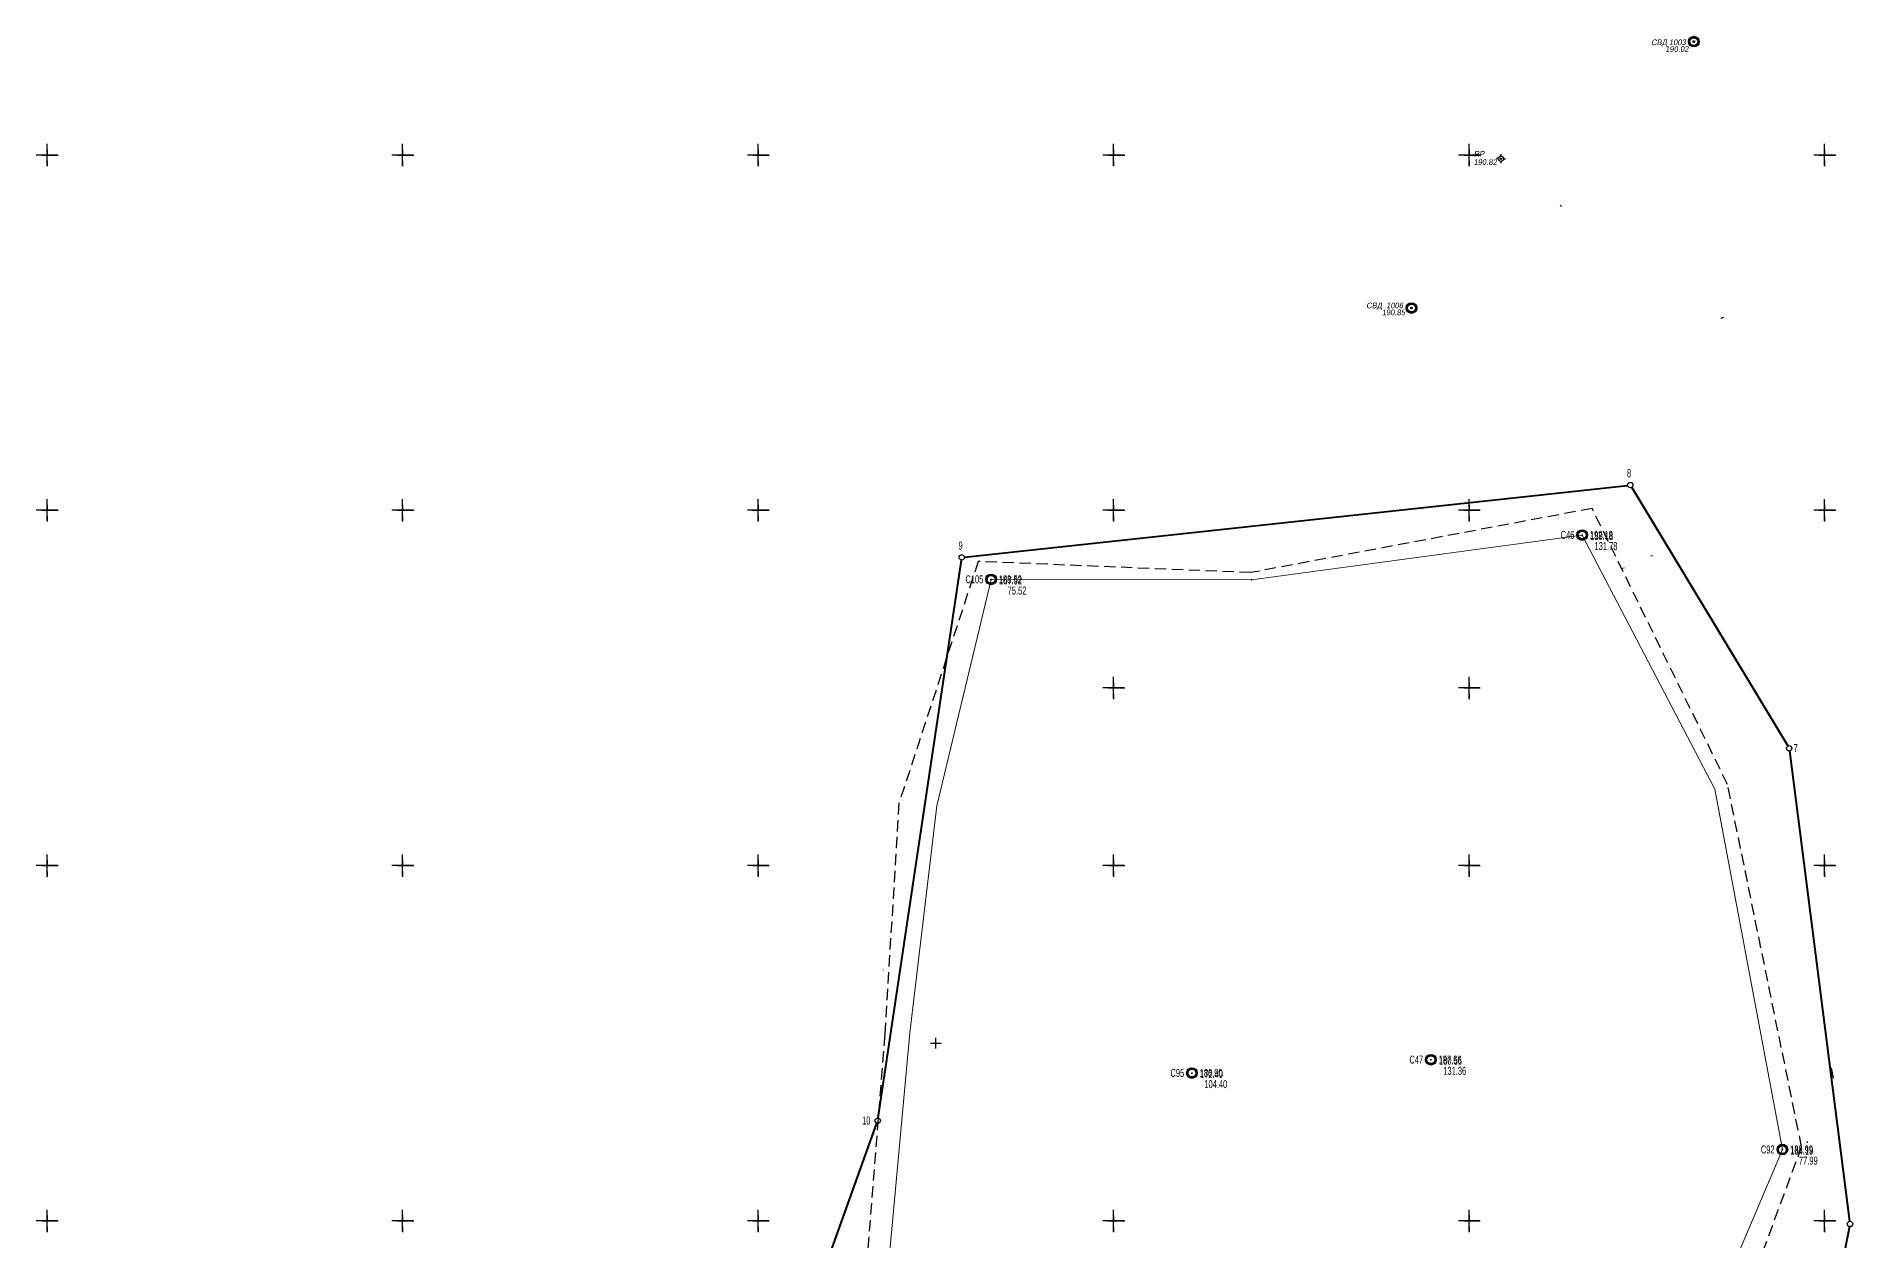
# Model space of a CAD drawing. Header units: millimetres. Extents: x 3232994 to 6468300, y 5635141 to 11269398.
# Drawn here: x 3232994 to 3234016, y 5635789 to 5636467 of the extents above; entities that cross this region are included whole.
import ezdxf
from ezdxf.enums import TextEntityAlignment as Align

# ---------------------------------------------------------------- set-up
doc = ezdxf.new("R2010")
doc.units = ezdxf.units.MM
doc.header["$LTSCALE"] = 2
doc.header["$PDMODE"] = 32
doc.header["$PDSIZE"] = 0.3
doc.linetypes.add('HIDDEN2', pattern=[4.762499999999999, 3.175, -1.5875])
for name, color, linetype in [('LINE_OBJ', 7, 'Continuous'), ('POINT_OBJ', 7, 'Continuous'), ('REGION_OBJ', 7, 'Continuous'), ('ВЫСОТЫ', 7, 'Continuous'), ('Гірничий відвід', 7, 'Continuous'), ('ИМЕНА', 7, 'Continuous'), ('К_РЕЛЬЕФ', 7, 'Continuous'), ('Контур запасів', 7, 'Continuous'), ('кресты', 7, 'Continuous'), ('нвскр.бровка', 7, 'Continuous'), ('ОШИБКИ', 7, 'Continuous'), ('ПИКЕТЫ', 7, 'Continuous'), ('ПРОМЫШЛЕННЫЕ', 7, 'Continuous'), ('ПУНКТЫ', 7, 'Continuous'), ('РЕЛЬЕФ', 7, 'Continuous'), ('ТОКА_СТ', 1, 'Continuous')]:
    doc.layers.add(name, color=color, linetype=linetype)
doc.styles.add('grad', font='grad.shx')
doc.styles.add('universw', font='universw.shx', dxfattribs={"oblique": 10})
doc.styles.add('user', font='symeteo.shx', dxfattribs={"height": 2.5})

# ---------------------------------------------------------------- blocks, each defined once
blk = doc.blocks.new('piket')
at = {"layer": 'ПИКЕТЫ', "linetype": 'Continuous'}
h = blk.add_hatch(color=7, dxfattribs=at)
edge = h.paths.add_edge_path()
edge.add_arc((0, 0), 0.3, 0, 360)
at = {"layer": 'ПИКЕТЫ', "color": 7, "linetype": 'Continuous'}
blk.add_circle((0, 0), 0.3, dxfattribs=at)
at = {"layer": 'ВЫСОТЫ', "style": 'universw', "oblique": 6}
blk.add_attdef('H', (1.878690616227686, -0.2266669999808073), '', height=2, dxfattribs=at)
at = {"layer": 'ИМЕНА', "style": 'universw', "oblique": 10}
blk.add_attdef('NAME', text='', height=2, dxfattribs=at).set_placement((0, 2.372062510810792), align=Align.CENTER)
at = {"layer": 'ТОКА_СТ', "style": 'universw', "oblique": 6, "flags": 1}
blk.add_attdef('POINT', text='', height=2, dxfattribs=at).set_placement((0, -2.787347676232457), align=Align.CENTER)
blk = doc.blocks.new('89_1')
h = blk.add_hatch(color=256)
h.paths.add_polyline_path([(-1.5, 0, 1), (1.5, 0, 1)])
h.paths.add_polyline_path([(1.1, 0, -1), (-1.1, 0, -1)], flags=16)
h.paths.add_polyline_path([(0.06219509384926566, 0, -1), (-0.06219509384926566, 0, -1)], flags=0)
for radius in [1.5, 1.1, 0.06219509384926566]:
    blk.add_circle((0, 0), radius)
at = {"color": 7, "linetype": 'Continuous', "style": 'user', "flags": 8}
blk.add_attdef('ddddd', (2.533005898833453, -1.136397414355253), '', height=2.5, dxfattribs=at)
at = {"color": 7, "linetype": 'Continuous', "style": 'grad', "oblique": 10, "width": 0.7}
for tag, p in [('P37', (6.481768247015047, 0.1634773770626978)), ('P4', (6.45010695508315, -2.939076767124341))]:
    blk.add_attdef(tag, text='', height=2.5, dxfattribs=at).set_placement(p, align=Align.CENTER)
blk = doc.blocks.new('5_1')
at = {"linetype": 'Continuous'}
h = blk.add_hatch(color=7, dxfattribs=at)
edge = h.paths.add_edge_path()
edge.add_arc((0, 0), 0.0587597610191859, 0, 360)
at = {"color": 7, "linetype": 'Continuous'}
for p, q in [((-0.75, 0), (-1.25, 0)), ((0, 0.75), (0, 1.25)), ((0.75, 0), (1.25, 0)), ((0, -0.75), (0, -1.25))]:
    blk.add_line(p, q, dxfattribs=at)
for radius in [0.75, 0.0587597610191859]:
    blk.add_circle((0, 0), radius, dxfattribs=at)
at = {"color": 7, "linetype": 'Continuous', "style": 'grad', "oblique": 10, "width": 0.7}
blk.add_attdef('P37', text='', height=2.5, dxfattribs=at).set_placement((-2, 0), align=Align.MIDDLE_RIGHT)
at = {"color": 7, "linetype": 'Continuous', "style": 'user', "flags": 8}
blk.add_attdef('ddddd', text='', height=2.5, dxfattribs=at).set_placement((2, 0), align=Align.MIDDLE_LEFT)
at = {"color": 7, "linetype": 'Continuous', "style": 'grad', "oblique": 10, "width": 0.7}
blk.add_attdef('P4', (2, 0.7), '', height=2.5, dxfattribs=at)
blk.add_attdef('P69', text='', height=2.5, dxfattribs=at).set_placement((2, -0.7), align=Align.TOP_LEFT)
blk = doc.blocks.new('POINTINV')
at = {"layer": 'ПУНКТЫ', "color": 0, "linetype": 'Continuous'}
blk.add_point((0, 0), dxfattribs=at)
at = {"layer": 'ВЫСОТЫ', "color": 0, "style": 'grad', "width": 0.7}
blk.add_attdef('POINT_H', (1.6, -0.8), '', height=1.65, dxfattribs=at)
at = {"layer": 'ИМЕНА', "color": 0, "style": 'grad', "width": 0.7}
blk.add_attdef('POINT_NAM', text='', height=1.65, dxfattribs=at).set_placement((-1.6, -0.8), align=Align.RIGHT)
at = {"layer": 'ОШИБКИ', "color": 0, "linetype": 'Continuous', "style": 'grad', "width": 0.7, "flags": 1}
blk.add_attdef('POINT_MX', text='', height=1.65, dxfattribs=at).set_placement((-4.2077, 4.453385), align=Align.RIGHT)
blk.add_attdef('POINT_MY', (2.8923, 4.253385), '', height=1.65, dxfattribs=at)

msp = doc.modelspace()

# ---------------------------------------------------------------- hatches: boundary and pattern name
at = {"layer": 'ПИКЕТЫ', "linetype": 'Continuous'}
h = msp.add_hatch(color=7, dxfattribs=at)
edge = h.paths.add_edge_path()
edge.add_arc((3233990.291258418, 5635844.379470834), 0.48, 0, 360)

# ---------------------------------------------------------------- linework, layer by layer
at = {"color": 2, "linetype": 'HIDDEN2'}
msp.add_lwpolyline([(3233602.375648825, 5635231.021410869), (3233766.66577552, 5635200.8624151), (3233779.211302971, 5635204.655408761), (3233787.47167013, 5635209.706130807), (3233795.1493393, 5635216.019922859), (3233804.272374034, 5635226.085088466), (3233869.012179798, 5635336.621853119), (3233896.094089394, 5635420.272475644), (3233922.338257739, 5635666.601840856), (3233987.105051456, 5635841.68919779), (3233945.425091658, 5636045.669291609), (3233869.24410299, 5636201.063403237), (3233677.161131218, 5636164.927100517), (3233523.852669416, 5636171.205318596), (3233479.299935165, 5636035.139182699), (3233471.270768696, 5635904.960177145), (3233461.688583841, 5635783.25453514), (3233459.871129666, 5635761.663494068)], dxfattribs=at)
at = {"layer": 'LINE_OBJ', "color": 6, "linetype": 'Continuous', "flags": 128}
msp.add_lwpolyline([(3233470.545645579, 5635941.170548193), (3233470.712654894, 5635941.266238465)], dxfattribs=at)
at = {"layer": 'POINT_OBJ', "color": 7, "linetype": 'Continuous'}
for p in [(3233817.93, 5636397.93, 190.82), (3233677.57, 5636160.94)]:
    msp.add_point(p, dxfattribs=at)
at = {"layer": 'REGION_OBJ', "color": 30, "linetype": 'Continuous'}
msp.add_lwpolyline([(3233996.39, 5635958.93), (3233996.39, 5635958.93)], dxfattribs=at)
at = {"layer": 'Гірничий відвід', "color": 7, "linetype": 'Continuous', "lineweight": 40}
for points in [[(3233516.125845063, 5636173.669123271), (3233889.219154937, 5636214.051876728)], [(3233891.495270988, 5636212.923993001), (3233979.315729012, 5636067.359006999)], [(3233467.603274796, 5635857.97146214), (3233514.40592283, 5636172.016863926)], [(3233980.284941086, 5636064.57455519), (3234014.116058914, 5635799.787444809)], [(3233289.931168297, 5635360.717728982), (3233466.872831703, 5635855.060271019)], [(3234014.013981507, 5635796.815175939), (3233939.732279249, 5635422.179139169)]]:
    msp.add_lwpolyline(points, dxfattribs=at)
at = {"layer": 'ИМЕНА', "color": 7}
msp.add_circle((3233467.381, 5635856.48), 1.507934149330483, dxfattribs=at)
at = {"layer": 'К_РЕЛЬЕФ', "color": 30, "linetype": 'Continuous', "flags": 128}
msp.add_lwpolyline([(3234003.672352055, 5635886.192994997), (3234004.755275079, 5635880.378097427)], dxfattribs=at)
at = {"layer": 'Контур запасів', "color": 5, "lineweight": 15}
for points in [[(3233358.467378192, 5635271.450762753), (3233358.82819023, 5635380.033725357), (3233406.88317959, 5635492.016476116), (3233445.079300258, 5635643.62685739), (3233474.096214982, 5635783.183553406), (3233485.442681569, 5635905.91316383), (3233500.559733836, 5636033.67686909), (3233531.115459663, 5636161.136550733), (3233677.57, 5636160.94), (3233863.616122911, 5636186.104652562), (3233938.344098662, 5636043.123616498)], [(3233938.344098662, 5636043.123616498), (3233976.254037353, 5635840.160218571), (3233904.726878095, 5635671.584013218)]]:
    msp.add_lwpolyline(points, dxfattribs=at)
at = {"layer": 'кресты'}
for p, q in [((3233000, 5636400), (3232993.992012929, 5636400.000916348)), ((3232999.999083652, 5636393.992012929), (3233000, 5636400)), ((3232999.999982631, 5636400.31761435), (3233000.000898979, 5636406.325601421)), ((3233006.007987071, 5636399.999083652), (3233000, 5636400)), ((3233200, 5636400), (3233193.992012929, 5636400.000916348)), ((3233199.999083652, 5636393.992012929), (3233200, 5636400)), ((3233199.999982631, 5636400.31761435), (3233200.000898979, 5636406.325601421)), ((3233206.007987071, 5636399.999083652), (3233200, 5636400)), ((3233400, 5636400), (3233393.992012929, 5636400.000916348)), ((3233399.999083652, 5636393.992012929), (3233400, 5636400)), ((3233399.999982631, 5636400.31761435), (3233400.000898979, 5636406.325601421)), ((3233406.007987071, 5636399.999083652), (3233400, 5636400)), ((3233600, 5636400), (3233593.992012929, 5636400.000916348)), ((3233599.999083652, 5636393.992012929), (3233600, 5636400)), ((3233599.999982631, 5636400.31761435), (3233600.000898979, 5636406.325601421)), ((3233606.007987071, 5636399.999083652), (3233600, 5636400)), ((3233800, 5636400), (3233793.992012929, 5636400.000916348)), ((3233799.999083652, 5636393.992012929), (3233800, 5636400)), ((3233799.999982631, 5636400.31761435), (3233800.000898979, 5636406.325601421)), ((3233806.007987071, 5636399.999083652), (3233800, 5636400)), ((3234000, 5636400), (3233993.992012929, 5636400.000916348)), ((3233999.999083652, 5636393.992012929), (3234000, 5636400)), ((3233999.999982631, 5636400.31761435), (3234000.000898979, 5636406.325601421)), ((3234006.007987071, 5636399.999083652), (3234000, 5636400)), ((3232999.999982631, 5636200.31761435), (3233000.000898979, 5636206.325601421)), ((3233199.999982631, 5636200.31761435), (3233200.000898979, 5636206.325601421)), ((3233399.999982631, 5636200.31761435), (3233400.000898979, 5636206.325601421)), ((3233599.999982631, 5636200.31761435), (3233600.000898979, 5636206.325601421)), ((3233799.999982631, 5636200.31761435), (3233800.000898979, 5636206.325601421)), ((3233999.999982631, 5636200.31761435), (3234000.000898979, 5636206.325601421)), ((3233000, 5636200), (3232993.992012929, 5636200.000916348)), ((3232999.999083652, 5636193.992012929), (3233000, 5636200)), ((3233006.007987071, 5636199.999083652), (3233000, 5636200)), ((3233200, 5636200), (3233193.992012929, 5636200.000916348)), ((3233199.999083652, 5636193.992012929), (3233200, 5636200)), ((3233206.007987071, 5636199.999083652), (3233200, 5636200)), ((3233400, 5636200), (3233393.992012929, 5636200.000916348)), ((3233399.999083652, 5636193.992012929), (3233400, 5636200)), ((3233406.007987071, 5636199.999083652), (3233400, 5636200)), ((3233600, 5636200), (3233593.992012929, 5636200.000916348)), ((3233599.999083652, 5636193.992012929), (3233600, 5636200)), ((3233606.007987071, 5636199.999083652), (3233600, 5636200)), ((3233800, 5636200), (3233793.992012929, 5636200.000916348)), ((3233799.999083652, 5636193.992012929), (3233800, 5636200)), ((3233806.007987071, 5636199.999083652), (3233800, 5636200)), ((3234000, 5636200), (3233993.992012929, 5636200.000916348)), ((3233999.999083652, 5636193.992012929), (3234000, 5636200)), ((3234006.007987071, 5636199.999083652), (3234000, 5636200)), ((3233599.999982631, 5636100.31761435), (3233600.000898979, 5636106.325601421)), ((3233799.999982631, 5636100.31761435), (3233800.000898979, 5636106.325601421)), ((3233600, 5636100), (3233593.992012929, 5636100.000916348)), ((3233599.999083652, 5636093.992012929), (3233600, 5636100)), ((3233606.007987071, 5636099.999083652), (3233600, 5636100)), ((3233800, 5636100), (3233793.992012929, 5636100.000916348)), ((3233799.999083652, 5636093.992012929), (3233800, 5636100)), ((3233806.007987071, 5636099.999083652), (3233800, 5636100)), ((3233000, 5636000), (3232993.992012929, 5636000.000916348)), ((3232999.999083652, 5635993.992012929), (3233000, 5636000)), ((3232999.999982631, 5636000.31761435), (3233000.000898979, 5636006.325601421)), ((3233006.007987071, 5635999.999083652), (3233000, 5636000)), ((3233200, 5636000), (3233193.992012929, 5636000.000916348)), ((3233199.999083652, 5635993.992012929), (3233200, 5636000)), ((3233199.999982631, 5636000.31761435), (3233200.000898979, 5636006.325601421)), ((3233206.007987071, 5635999.999083652), (3233200, 5636000)), ((3233400, 5636000), (3233393.992012929, 5636000.000916348)), ((3233399.999083652, 5635993.992012929), (3233400, 5636000)), ((3233399.999982631, 5636000.31761435), (3233400.000898979, 5636006.325601421)), ((3233406.007987071, 5635999.999083652), (3233400, 5636000)), ((3233600, 5636000), (3233593.992012929, 5636000.000916348)), ((3233599.999083652, 5635993.992012929), (3233600, 5636000)), ((3233599.999982631, 5636000.31761435), (3233600.000898979, 5636006.325601421)), ((3233606.007987071, 5635999.999083652), (3233600, 5636000)), ((3233800, 5636000), (3233793.992012929, 5636000.000916348)), ((3233799.999083652, 5635993.992012929), (3233800, 5636000)), ((3233799.999982631, 5636000.31761435), (3233800.000898979, 5636006.325601421)), ((3233806.007987071, 5635999.999083652), (3233800, 5636000)), ((3234000, 5636000), (3233993.992012929, 5636000.000916348)), ((3233999.999083652, 5635993.992012929), (3234000, 5636000)), ((3233999.999982631, 5636000.31761435), (3234000.000898979, 5636006.325601421)), ((3234006.007987071, 5635999.999083652), (3234000, 5636000)), ((3232999.999982631, 5635800.31761435), (3233000.000898979, 5635806.325601421)), ((3233199.999982631, 5635800.31761435), (3233200.000898979, 5635806.325601421)), ((3233399.999982631, 5635800.31761435), (3233400.000898979, 5635806.325601421)), ((3233599.999982631, 5635800.31761435), (3233600.000898979, 5635806.325601421)), ((3233799.999982631, 5635800.31761435), (3233800.000898979, 5635806.325601421)), ((3233999.999982631, 5635800.31761435), (3234000.000898979, 5635806.325601421)), ((3233000, 5635800), (3232993.992012929, 5635800.000916348)), ((3232999.999083652, 5635793.992012929), (3233000, 5635800)), ((3233006.007987071, 5635799.999083652), (3233000, 5635800)), ((3233200, 5635800), (3233193.992012929, 5635800.000916348)), ((3233199.999083652, 5635793.992012929), (3233200, 5635800)), ((3233206.007987071, 5635799.999083652), (3233200, 5635800)), ((3233400, 5635800), (3233393.992012929, 5635800.000916348)), ((3233399.999083652, 5635793.992012929), (3233400, 5635800)), ((3233406.007987071, 5635799.999083652), (3233400, 5635800)), ((3233600, 5635800), (3233593.992012929, 5635800.000916348)), ((3233599.999083652, 5635793.992012929), (3233600, 5635800)), ((3233606.007987071, 5635799.999083652), (3233600, 5635800)), ((3233800, 5635800), (3233793.992012929, 5635800.000916348)), ((3233799.999083652, 5635793.992012929), (3233800, 5635800)), ((3233806.007987071, 5635799.999083652), (3233800, 5635800)), ((3234000, 5635800), (3233993.992012929, 5635800.000916348)), ((3233999.999083652, 5635793.992012929), (3234000, 5635800)), ((3234006.007987071, 5635799.999083652), (3234000, 5635800))]:
    msp.add_line(p, q, dxfattribs=at)
at = {"layer": 'кресты', "color": 7, "linetype": 'Continuous'}
for p, q in [((3232997, 5636400), (3233003, 5636400)), ((3232997, 5636400), (3233000, 5636400)), ((3233000, 5636397), (3233000, 5636403)), ((3233000, 5636397), (3233000, 5636403)), ((3233000, 5636403), (3233000, 5636400)), ((3233000, 5636400), (3233003, 5636400)), ((3233003.325601422, 5636399.999101021), (3233006.325601422, 5636399.999101021)), ((3233197, 5636400), (3233203, 5636400)), ((3233197, 5636400), (3233203, 5636400)), ((3233197, 5636400), (3233200, 5636400)), ((3233200, 5636397), (3233200, 5636403)), ((3233200, 5636397), (3233200, 5636403)), ((3233200, 5636403), (3233200, 5636400)), ((3233203.325601422, 5636399.999101021), (3233206.325601422, 5636399.999101021)), ((3233397, 5636400), (3233403, 5636400)), ((3233397, 5636400), (3233403, 5636400)), ((3233397, 5636400), (3233400, 5636400)), ((3233400, 5636397), (3233400, 5636403)), ((3233400, 5636397), (3233400, 5636403)), ((3233400, 5636403), (3233400, 5636400)), ((3233403.325601422, 5636399.999101021), (3233406.325601422, 5636399.999101021)), ((3233597, 5636400), (3233603, 5636400)), ((3233597, 5636400), (3233603, 5636400)), ((3233597, 5636400), (3233600, 5636400)), ((3233600, 5636397), (3233600, 5636403)), ((3233600, 5636397), (3233600, 5636403)), ((3233600, 5636403), (3233600, 5636400)), ((3233603.325601422, 5636399.999101021), (3233606.325601422, 5636399.999101021)), ((3233797, 5636400), (3233803, 5636400)), ((3233797, 5636400), (3233803, 5636400)), ((3233797, 5636400), (3233800, 5636400)), ((3233800, 5636397), (3233800, 5636403)), ((3233800, 5636397), (3233800, 5636403)), ((3233800, 5636403), (3233800, 5636400)), ((3233803.325601422, 5636399.999101021), (3233806.325601422, 5636399.999101021)), ((3233997, 5636400), (3234003, 5636400)), ((3233997, 5636400), (3234003, 5636400)), ((3233997, 5636400), (3234000, 5636400)), ((3234000, 5636397), (3234000, 5636403)), ((3234000, 5636403), (3234000, 5636400)), ((3234003.325601422, 5636399.999101021), (3234006.325601422, 5636399.999101021)), ((3232999.999101021, 5636396.674398579), (3232999.999101021, 5636393.674398579)), ((3233199.999101021, 5636396.674398579), (3233199.999101021, 5636393.674398579)), ((3233399.999101021, 5636396.674398579), (3233399.999101021, 5636393.674398579)), ((3233599.999101021, 5636396.674398579), (3233599.999101021, 5636393.674398579)), ((3233799.999101021, 5636396.674398579), (3233799.999101021, 5636393.674398579)), ((3233999.999101021, 5636396.674398579), (3233999.999101021, 5636393.674398579)), ((3232997, 5636200), (3233003, 5636200)), ((3232997, 5636200), (3233000, 5636200)), ((3232999.999101021, 5636196.674398579), (3232999.999101021, 5636193.674398579)), ((3233000, 5636197), (3233000, 5636203)), ((3233000, 5636197), (3233000, 5636203)), ((3233000, 5636203), (3233000, 5636200)), ((3233000, 5636200), (3233003, 5636200)), ((3233003.325601422, 5636199.999101021), (3233006.325601422, 5636199.999101021)), ((3233197, 5636200), (3233203, 5636200)), ((3233197, 5636200), (3233203, 5636200)), ((3233197, 5636200), (3233200, 5636200)), ((3233199.999101021, 5636196.674398579), (3233199.999101021, 5636193.674398579)), ((3233200, 5636197), (3233200, 5636203)), ((3233200, 5636197), (3233200, 5636203)), ((3233200, 5636203), (3233200, 5636200)), ((3233203.325601422, 5636199.999101021), (3233206.325601422, 5636199.999101021)), ((3233397, 5636200), (3233403, 5636200)), ((3233397, 5636200), (3233403, 5636200)), ((3233397, 5636200), (3233400, 5636200)), ((3233399.999101021, 5636196.674398579), (3233399.999101021, 5636193.674398579)), ((3233400, 5636197), (3233400, 5636203)), ((3233400, 5636197), (3233400, 5636203)), ((3233400, 5636203), (3233400, 5636200)), ((3233403.325601422, 5636199.999101021), (3233406.325601422, 5636199.999101021)), ((3233597, 5636200), (3233603, 5636200)), ((3233597, 5636200), (3233603, 5636200)), ((3233597, 5636200), (3233600, 5636200)), ((3233599.999101021, 5636196.674398579), (3233599.999101021, 5636193.674398579)), ((3233600, 5636197), (3233600, 5636203)), ((3233600, 5636197), (3233600, 5636203)), ((3233600, 5636203), (3233600, 5636200)), ((3233603.325601422, 5636199.999101021), (3233606.325601422, 5636199.999101021)), ((3233797, 5636200), (3233803, 5636200)), ((3233797, 5636200), (3233800, 5636200)), ((3233799.999101021, 5636196.674398579), (3233799.999101021, 5636193.674398579)), ((3233800, 5636197), (3233800, 5636203)), ((3233800, 5636203), (3233800, 5636200)), ((3233803.325601422, 5636199.999101021), (3233806.325601422, 5636199.999101021)), ((3233997, 5636200), (3234003, 5636200)), ((3233997, 5636200), (3234003, 5636200)), ((3233997, 5636200), (3234000, 5636200)), ((3233999.999101021, 5636196.674398579), (3233999.999101021, 5636193.674398579)), ((3234000, 5636197), (3234000, 5636203)), ((3234000, 5636197), (3234000, 5636203)), ((3234000, 5636203), (3234000, 5636200)), ((3234003.325601422, 5636199.999101021), (3234006.325601422, 5636199.999101021)), ((3233600, 5636097), (3233600, 5636103)), ((3233600, 5636097), (3233600, 5636103)), ((3233600, 5636103), (3233600, 5636100)), ((3233800, 5636097), (3233800, 5636103)), ((3233800, 5636103), (3233800, 5636100)), ((3233597, 5636100), (3233603, 5636100)), ((3233597, 5636100), (3233603, 5636100)), ((3233597, 5636100), (3233600, 5636100)), ((3233599.999101021, 5636096.674398579), (3233599.999101021, 5636093.674398579)), ((3233603.325601422, 5636099.999101021), (3233606.325601422, 5636099.999101021)), ((3233797, 5636100), (3233803, 5636100)), ((3233797, 5636100), (3233800, 5636100)), ((3233799.999101021, 5636096.674398579), (3233799.999101021, 5636093.674398579)), ((3233803.325601422, 5636099.999101021), (3233806.325601422, 5636099.999101021)), ((3232997, 5636000), (3233003, 5636000)), ((3232997, 5636000), (3233000, 5636000)), ((3233000, 5635997), (3233000, 5636003)), ((3233000, 5635997), (3233000, 5636003)), ((3233000, 5636003), (3233000, 5636000)), ((3233000, 5636000), (3233003, 5636000)), ((3233003.325601422, 5635999.999101021), (3233006.325601422, 5635999.999101021)), ((3233197, 5636000), (3233203, 5636000)), ((3233197, 5636000), (3233203, 5636000)), ((3233197, 5636000), (3233200, 5636000)), ((3233200, 5635997), (3233200, 5636003)), ((3233200, 5635997), (3233200, 5636003)), ((3233200, 5636003), (3233200, 5636000)), ((3233203.325601422, 5635999.999101021), (3233206.325601422, 5635999.999101021)), ((3233397, 5636000), (3233403, 5636000)), ((3233397, 5636000), (3233403, 5636000)), ((3233397, 5636000), (3233400, 5636000)), ((3233400, 5635997), (3233400, 5636003)), ((3233400, 5635997), (3233400, 5636003)), ((3233400, 5636003), (3233400, 5636000)), ((3233403.325601422, 5635999.999101021), (3233406.325601422, 5635999.999101021)), ((3233597, 5636000), (3233603, 5636000)), ((3233597, 5636000), (3233603, 5636000)), ((3233597, 5636000), (3233600, 5636000)), ((3233600, 5635997), (3233600, 5636003)), ((3233600, 5635997), (3233600, 5636003)), ((3233600, 5636003), (3233600, 5636000)), ((3233603.325601422, 5635999.999101021), (3233606.325601422, 5635999.999101021)), ((3233797, 5636000), (3233803, 5636000)), ((3233797, 5636000), (3233803, 5636000)), ((3233797, 5636000), (3233800, 5636000)), ((3233800, 5635997), (3233800, 5636003)), ((3233800, 5635997), (3233800, 5636003)), ((3233800, 5636003), (3233800, 5636000)), ((3233803.325601422, 5635999.999101021), (3233806.325601422, 5635999.999101021)), ((3233997, 5636000), (3234003, 5636000)), ((3233997, 5636000), (3234003, 5636000)), ((3233997, 5636000), (3234000, 5636000)), ((3234000, 5635997), (3234000, 5636003)), ((3234000, 5635997), (3234000, 5636003)), ((3234000, 5636003), (3234000, 5636000)), ((3234003.325601422, 5635999.999101021), (3234006.325601422, 5635999.999101021)), ((3232999.999101021, 5635996.674398579), (3232999.999101021, 5635993.674398579)), ((3233199.999101021, 5635996.674398579), (3233199.999101021, 5635993.674398579)), ((3233399.999101021, 5635996.674398579), (3233399.999101021, 5635993.674398579)), ((3233599.999101021, 5635996.674398579), (3233599.999101021, 5635993.674398579)), ((3233799.999101021, 5635996.674398579), (3233799.999101021, 5635993.674398579)), ((3233999.999101021, 5635996.674398579), (3233999.999101021, 5635993.674398579)), ((3232997, 5635800), (3233003, 5635800)), ((3232997, 5635800), (3233000, 5635800)), ((3232999.999101021, 5635796.674398579), (3232999.999101021, 5635793.674398579)), ((3233000, 5635797), (3233000, 5635803)), ((3233000, 5635797), (3233000, 5635803)), ((3233000, 5635803), (3233000, 5635800)), ((3233000, 5635800), (3233003, 5635800)), ((3233003.325601422, 5635799.999101021), (3233006.325601422, 5635799.999101021)), ((3233197, 5635800), (3233203, 5635800)), ((3233197, 5635800), (3233203, 5635800)), ((3233197, 5635800), (3233200, 5635800)), ((3233199.999101021, 5635796.674398579), (3233199.999101021, 5635793.674398579)), ((3233200, 5635797), (3233200, 5635803)), ((3233200, 5635797), (3233200, 5635803)), ((3233200, 5635803), (3233200, 5635800)), ((3233203.325601422, 5635799.999101021), (3233206.325601422, 5635799.999101021)), ((3233397, 5635800), (3233403, 5635800)), ((3233397, 5635800), (3233403, 5635800)), ((3233397, 5635800), (3233400, 5635800)), ((3233399.999101021, 5635796.674398579), (3233399.999101021, 5635793.674398579)), ((3233400, 5635797), (3233400, 5635803)), ((3233400, 5635797), (3233400, 5635803)), ((3233400, 5635803), (3233400, 5635800)), ((3233403.325601422, 5635799.999101021), (3233406.325601422, 5635799.999101021)), ((3233597, 5635800), (3233603, 5635800)), ((3233597, 5635800), (3233600, 5635800)), ((3233599.999101021, 5635796.674398579), (3233599.999101021, 5635793.674398579)), ((3233600, 5635797), (3233600, 5635803)), ((3233600, 5635803), (3233600, 5635800)), ((3233603.325601422, 5635799.999101021), (3233606.325601422, 5635799.999101021)), ((3233797, 5635800), (3233803, 5635800)), ((3233797, 5635800), (3233803, 5635800)), ((3233797, 5635800), (3233800, 5635800)), ((3233799.999101021, 5635796.674398579), (3233799.999101021, 5635793.674398579)), ((3233800, 5635797), (3233800, 5635803)), ((3233800, 5635797), (3233800, 5635803)), ((3233800, 5635803), (3233800, 5635800)), ((3233803.325601422, 5635799.999101021), (3233806.325601422, 5635799.999101021)), ((3233997, 5635800), (3234003, 5635800)), ((3233997, 5635800), (3234000, 5635800)), ((3233999.999101021, 5635796.674398579), (3233999.999101021, 5635793.674398579)), ((3234000, 5635797), (3234000, 5635803)), ((3234000, 5635803), (3234000, 5635800)), ((3234003.325601422, 5635799.999101021), (3234006.325601422, 5635799.999101021))]:
    msp.add_line(p, q, dxfattribs=at)
at = {"layer": 'кресты', "color": 5, "linetype": 'Continuous'}
for p, q in [((3233797, 5636200), (3233803, 5636200)), ((3233800, 5636197), (3233800, 5636203)), ((3233800, 5636097), (3233800, 5636103)), ((3233797, 5636100), (3233803, 5636100)), ((3233997, 5635800), (3234003, 5635800)), ((3234000, 5635797), (3234000, 5635803))]:
    msp.add_line(p, q, dxfattribs=at)
at = {"layer": 'кресты', "linetype": 'Continuous'}
for p, q in [((3233497, 5635900), (3233503, 5635900)), ((3233500, 5635897), (3233500, 5635903)), ((3233597, 5635800), (3233603, 5635800)), ((3233600, 5635797), (3233600, 5635803))]:
    msp.add_line(p, q, dxfattribs=at)
at = {"layer": 'кресты', "color": 7}
msp.add_line((3233459.616150301, 5635857.493984251), (3233459.639718156, 5635857.485972457), dxfattribs=at)
at = {"layer": 'нвскр.бровка', "color": 7}
for centre in [(3233890.717, 5636214.214), (3233514.628, 5636173.507), (3233980.094, 5636066.069), (3234014.307, 5635798.293)]:
    msp.add_circle(centre, 1.506593438625289, dxfattribs=at)
at = {"layer": 'РЕЛЬЕФ', "color": 34, "linetype": 'Continuous'}
for points in [[(3233852.033820671, 5636371.07846967), (3233851.329336421, 5636371.735722639)], [(3233941.801080467, 5636308.227215716), (3233943.322180144, 5636308.806442478)]]:
    msp.add_lwpolyline(points, dxfattribs=at)
at = {"layer": 'РЕЛЬЕФ', "color": 34, "linetype": 'Continuous', "lineweight": 13}
for points in [[(3233902.181156659, 5636174.404338631), (3233903.248778098, 5636174.404338631)], [(3233886.03821244, 5636167.333886649), (3233887.47937213, 5636167.718038585)]]:
    msp.add_lwpolyline(points, dxfattribs=at)

# ---------------------------------------------------------------- block references
at = {"layer": 'ПИКЕТЫ', "color": 4}
ref = msp.add_blockref('piket', (3233926.47, 5636463.86, 190.02), dxfattribs=dict(at, xscale=1.6, yscale=1.6, zscale=1.6))
ref.add_attrib('H', '190.02', (3233910.491308677, 5636458.059641794, -114.012), dxfattribs={"layer": 'ВЫСОТЫ', "height": 3.200000000000001, "style": 'universw', "oblique": 6})
ref.add_attrib('NAME', 'СВД 1003', dxfattribs={"layer": 'ИМЕНА', "height": 3.200000000000001, "style": 'universw', "oblique": 10}).set_placement((3233912.227822698, 5636461.850620409, 190.02), align=Align.CENTER)
ref = msp.add_blockref('piket', (3233817.93, 5636397.93, 190.82), dxfattribs=dict(at, xscale=1.6, yscale=1.6, zscale=1.6))
ref.add_attrib('H', '190.82', (3233802.653771478, 5636394.417281754, -114.492), dxfattribs={"layer": 'ВЫСОТЫ', "height": 3.200000000000001, "style": 'universw', "oblique": 6})
ref.add_attrib('NAME', 'RP', dxfattribs={"layer": 'ИМЕНА', "height": 3.200000000000001, "style": 'universw', "oblique": 10}).set_placement((3233805.608038942, 5636399.047481172, 190.82), align=Align.CENTER)
ref = msp.add_blockref('piket', (3233767.58, 5636313.86, 190.85), dxfattribs=dict(at, xscale=1.6, yscale=1.6, zscale=1.6))
ref.add_attrib('H', '190.85', (3233751.043379109, 5636309.821916933, -114.51), dxfattribs={"layer": 'ВЫСОТЫ', "height": 3.200000000000001, "style": 'universw', "oblique": 6})
ref.add_attrib('NAME', 'СВД  1006', dxfattribs={"layer": 'ИМЕНА', "height": 3.200000000000001, "style": 'universw', "oblique": 10}).set_placement((3233752.540642042, 5636313.736211409, 190.85), align=Align.CENTER)
at = {"layer": 'ПРОМЫШЛЕННЫЕ', "color": 7, "linetype": 'Continuous', "xscale": 2, "yscale": 2, "zscale": 2}
for p, rotation in [((3233926.487136109, 5636463.824849324), 359.9224657084385), ((3233767.598184408, 5636313.858870205), 359.9224657084385), ((3233863.616122911, 5636186.104652562), 353.291126940981), ((3233531.115459663, 5636161.136550733), 353.291126940981), ((3233778.53778817, 5635890.74039318), 353.291126940981), ((3233644.094405108, 5635883.248970678), 353.291126940981), ((3233976.254037353, 5635840.160218571), 353.291126940981)]:
    msp.add_blockref('89_1', p, dxfattribs=dict(at, rotation=rotation))
at = {"layer": 'ПУНКТЫ', "color": 7, "linetype": 'Continuous', "xscale": 2, "yscale": 2, "zscale": 2, "rotation": 358.5035583049532}
msp.add_blockref('5_1', (3233817.93, 5636397.93), dxfattribs=at)
at = {"layer": 'ПУНКТЫ', "color": 7, "linetype": 'Continuous', "xscale": 2.727815320212315, "yscale": 2.727815320212315, "zscale": 2.727815320212315}
for p, values in [((3233863.616160998, 5636186.094019276), {'POINT_NAM': 'C46', 'POINT_H': '192.18'}), ((3233531.096982669, 5636161.083195515), {'POINT_NAM': 'C105', 'POINT_H': '188.52'}), ((3233778.540614847, 5635890.739087852), {'POINT_NAM': 'C47', 'POINT_H': '187.66'}), ((3233644.100724623, 5635883.241852643), {'POINT_NAM': 'C95', 'POINT_H': '186.90'}), ((3233976.250022305, 5635840.157892413), {'POINT_NAM': 'C92', 'POINT_H': '188.99'})]:
    msp.add_blockref('POINTINV', p, dxfattribs=at).add_auto_attribs(values)

# ---------------------------------------------------------------- texts
at = {"layer": 'ВЫСОТЫ', "color": 0, "style": 'grad', "width": 0.7}
for tag, p in [('189.18', (3233868.163473805, 5636183.27225442)), ('167.92', (3233535.644295476, 5636158.261430659)), ('180.56', (3233783.087927655, 5635887.917322996)), ('172.40', (3233648.648037431, 5635880.420087787)), ('184.19', (3233980.797335113, 5635837.336127557))]:
    msp.add_attdef(tag, p, '', height=4.500895278350319, dxfattribs=at)
at = {"layer": 'ИМЕНА', "color": 0, "style": 'grad', "width": 0.7}
for tag, p in [('8', (3233891.203394488, 5636218.638066617)), ('9', (3233515.114394487, 5636177.931066617)), ('131.78', (3233883.475790936, 5636177.607981834)), ('75.52', (3233550.956612607, 5636152.597158073)), ('7', (3233984.960588547, 5636063.953707295)), ('104.40', (3233663.960354561, 5635874.755815201)), ('131.36', (3233798.400244785, 5635882.253050409)), ('10', (3233463.250364001, 5635854.23295765)), ('77.99', (3233996.109652244, 5635831.67185497))]:
    msp.add_attdef(tag, text='', height=4.500895278350319, dxfattribs=at).set_placement(p, align=Align.RIGHT)

doc.saveas('drawing.dxf')
